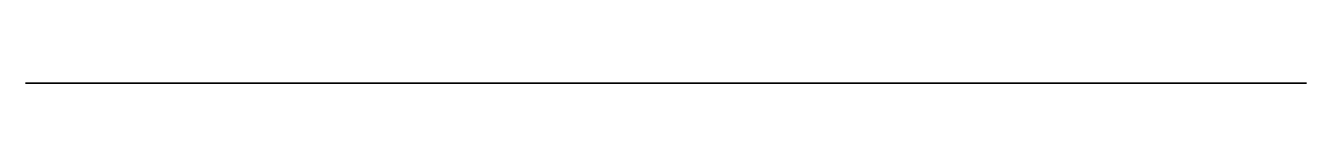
# Model space of a CAD drawing. Header units: millimetres. Extents: x 39.5 to 58.7, y 0 to 0.
import ezdxf

# ---------------------------------------------------------------- set-up
doc = ezdxf.new("R2010")
doc.units = ezdxf.units.MM
doc.layers.get('0').update_dxf_attribs({"color": 173, "true_color": 0x5858e1})

msp = doc.modelspace()

# ---------------------------------------------------------------- linework, layer by layer
at = {"color": 13, "true_color": 0xe05656}
msp.add_polyline3d([(44.547, 0, 19.35), (44.518, 0, 19.819), (44.514, 0, 20.289), (44.547, 0, 21.232), (39.521, 0, 21.232), (39.521, 0, -81.695), (58.705, 0, -81.695), (58.705, 0, -37.72), (58.699, 0, -37.496), (58.682, 0, -37.275), (58.654, 0, -37.057), (58.616, 0, -36.843), (58.567, 0, -36.632), (58.509, 0, -36.426), (58.44, 0, -36.224), (58.362, 0, -36.026), (58.275, 0, -35.833), (58.179, 0, -35.645), (58.074, 0, -35.463), (57.96, 0, -35.286), (57.839, 0, -35.115), (57.709, 0, -34.951), (57.572, 0, -34.793), (57.428, 0, -34.641), (57.277, 0, -34.497), (57.119, 0, -34.36), (56.954, 0, -34.231), (56.784, 0, -34.109), (56.607, 0, -33.996), (56.424, 0, -33.891), (56.237, 0, -33.795), (56.044, 0, -33.708), (55.846, 0, -33.63), (55.644, 0, -33.561), (55.437, 0, -33.502), (55.227, 0, -33.454), (55.012, 0, -33.415), (54.794, 0, -33.388), (54.573, 0, -33.371), (54.35, 0, -33.365), (52.108, 0, -33.365), (52.108, 0, -31.048), (52.534, 0, -31.026), (52.955, 0, -30.976), (53.372, 0, -30.899), (53.782, 0, -30.794), (54.184, 0, -30.662), (54.577, 0, -30.504), (54.96, 0, -30.32), (55.33, 0, -30.111), (55.686, 0, -29.877), (56.025, 0, -29.621), (56.345, 0, -29.343), (56.646, 0, -29.046), (56.927, 0, -28.729), (57.186, 0, -28.394), (57.423, 0, -28.041), (57.637, 0, -27.673), (57.826, 0, -27.291), (57.988, 0, -26.898), (58.124, 0, -26.495), (58.233, 0, -26.085), (58.315, 0, -25.668), (58.369, 0, -25.247), (58.395, 0, -24.822), (58.394, 0, -24.396), (58.381, 0, -24.188), (58.361, 0, -23.981), (58.333, 0, -23.774), (58.297, 0, -23.569), (58.205, 0, -23.161), (58.087, 0, -22.758), (57.948, 0, -22.36), (57.79, 0, -21.97), (57.617, 0, -21.588), (57.432, 0, -21.215), (56.646, 0, -19.787), (55.781, 0, -18.404), (54.838, 0, -17.074), (53.814, 0, -15.808), (52.314, 0, -14.188), (50.722, 0, -12.659), (49.02, 0, -11.22), (48.631, 0, -10.848), (48.451, 0, -10.656), (48.284, 0, -10.457), (48.131, 0, -10.252), (48.06, 0, -10.147), (47.994, 0, -10.04), (47.932, 0, -9.93), (47.874, 0, -9.818), (47.821, 0, -9.704), (47.774, 0, -9.588), (47.728, 0, -9.46), (47.688, 0, -9.33), (47.655, 0, -9.198), (47.627, 0, -9.066), (47.606, 0, -8.932), (47.591, 0, -8.798), (47.582, 0, -8.663), (47.579, 0, -8.527), (47.582, 0, -8.392), (47.591, 0, -8.257), (47.606, 0, -8.122), (47.627, 0, -7.988), (47.654, 0, -7.856), (47.687, 0, -7.724), (47.726, 0, -7.594), (47.77, 0, -7.465), (47.846, 0, -7.282), (47.889, 0, -7.192), (47.935, 0, -7.104), (47.982, 0, -7.021), (48.032, 0, -6.94), (48.085, 0, -6.86), (48.142, 0, -6.783), (48.262, 0, -6.634), (48.392, 0, -6.493), (48.499, 0, -6.391), (48.61, 0, -6.293), (48.844, 0, -6.112), (49.333, 0, -5.776), (49.575, 0, -5.608), (49.808, 0, -5.431), (49.919, 0, -5.337), (50.024, 0, -5.239), (50.124, 0, -5.134), (50.218, 0, -5.024), (50.321, 0, -4.884), (50.416, 0, -4.738), (50.501, 0, -4.587), (50.578, 0, -4.431), (50.646, 0, -4.27), (50.704, 0, -4.107), (50.752, 0, -3.94), (50.791, 0, -3.77), (50.82, 0, -3.599), (50.838, 0, -3.428), (50.847, 0, -3.255), (50.846, 0, -3.083), (50.834, 0, -2.911), (50.813, 0, -2.74), (50.781, 0, -2.57), (50.74, 0, -2.402), (51.064, 0, -2.288), (51.379, 0, -2.158), (51.686, 0, -2.011), (51.984, 0, -1.85), (52.272, 0, -1.674), (52.55, 0, -1.483), (52.817, 0, -1.278), (53.073, 0, -1.06), (53.318, 0, -0.829), (53.55, 0, -0.585), (53.77, 0, -0.329), (53.976, 0, -0.061), (54.168, 0, 0.217), (54.346, 0, 0.507), (54.51, 0, 0.806), (54.658, 0, 1.116), (54.822, 0, 1.521), (54.958, 0, 1.934), (55.066, 0, 2.353), (55.145, 0, 2.777), (55.195, 0, 3.204), (55.217, 0, 3.633), (55.21, 0, 4.062), (55.175, 0, 4.491), (55.142, 0, 4.736), (55.1, 0, 4.979), (55.048, 0, 5.22), (54.988, 0, 5.458), (54.918, 0, 5.694), (54.84, 0, 5.926), (54.753, 0, 6.155), (54.658, 0, 6.38), (54.554, 0, 6.602), (54.441, 0, 6.82), (54.321, 0, 7.033), (54.192, 0, 7.242), (54.055, 0, 7.447), (53.91, 0, 7.646), (53.758, 0, 7.84), (53.597, 0, 8.028), (53.302, 0, 8.34), (52.987, 0, 8.632), (52.653, 0, 8.903), (52.302, 0, 9.15), (51.933, 0, 9.375), (51.55, 0, 9.575), (51.152, 0, 9.75), (50.74, 0, 9.898), (50.74, 0, 12.185), (50.333, 0, 12.295), (49.932, 0, 12.425), (49.539, 0, 12.576), (49.155, 0, 12.746), (48.78, 0, 12.937), (48.415, 0, 13.146), (48.061, 0, 13.375), (47.719, 0, 13.622), (47.39, 0, 13.886), (47.075, 0, 14.167), (46.776, 0, 14.463), (46.493, 0, 14.773), (46.227, 0, 15.099), (45.977, 0, 15.437), (45.745, 0, 15.789), (45.531, 0, 16.153), (45.336, 0, 16.527), (45.161, 0, 16.91), (45.007, 0, 17.302), (44.873, 0, 17.7), (44.759, 0, 18.105), (44.667, 0, 18.516), (44.596, 0, 18.931)], close=True, dxfattribs=at)

doc.saveas('drawing.dxf')
